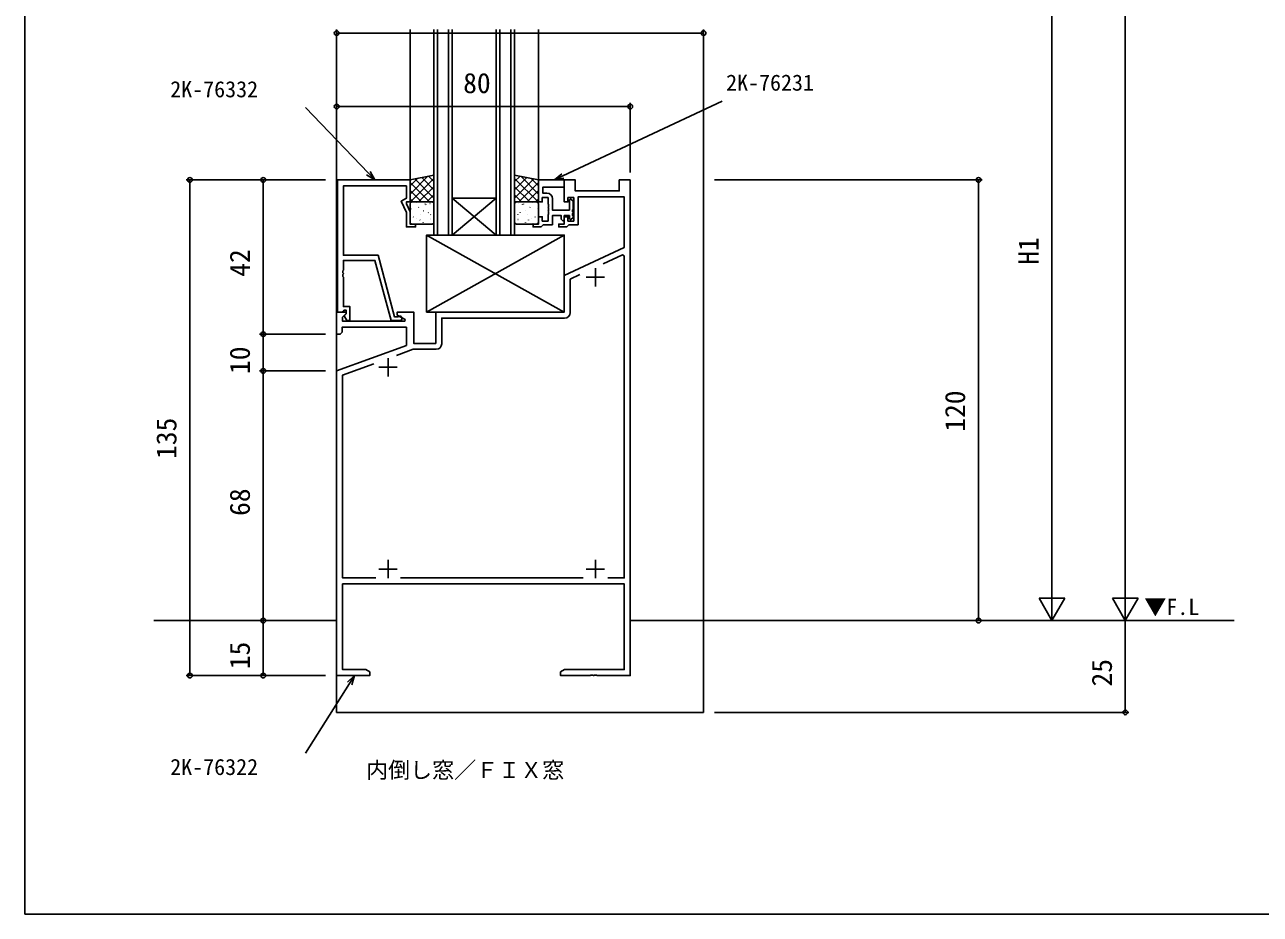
# Model space of a CAD drawing. Units: millimetres, scale not verified. Extents: x -437 to 438, y -344 to 341.
# Drawn here: x -436.7 to -100, y -343.7 to -101.4 of the extents above; entities that cross this region are included whole.
import ezdxf
from ezdxf.enums import TextEntityAlignment as Align

# ---------------------------------------------------------------- set-up
doc = ezdxf.new("R2010")
doc.units = ezdxf.units.MM
doc.header["$LTSCALE"] = 2
for name, color, linetype in [('0-1_USER1', 3, 'Continuous'), ('0-2_YKK_11', 7, 'Continuous'), ('0-3_YKK_12', 2, 'Continuous'), ('0-4_YKK_13', 4, 'Continuous'), ('0-6_YKK_D', 6, 'Continuous'), ('0-7_YKK_ZWAK', 7, 'Continuous')]:
    doc.layers.add(name, color=color, linetype=linetype)
doc.styles.add('ＭＳ ゴシック', font='')
doc.styles.get('ＭＳ ゴシック').set_extended_font_data('MS Gothic')

msp = doc.modelspace()

# ---------------------------------------------------------------- linework, layer by layer
at = {"layer": '0-2_YKK_11'}
for p, q in [((-281.2, -167.702), (-281.2, -172.702)), ((-283.7, -170.202), (-278.7, -170.202)), ((-340.2, -194.702), (-335.2, -194.702)), ((-337.7, -192.202), (-337.7, -197.202)), ((-337.7, -247.202), (-337.7, -252.202)), ((-281.2, -247.202), (-281.2, -252.202)), ((-340.2, -249.702), (-335.2, -249.702)), ((-334.337, -252.072), (-284.563, -252.072)), ((-283.7, -249.702), (-278.7, -249.702))]:
    msp.add_line(p, q, dxfattribs=at)
for points in [[(-271.7, -143.702), (-271.7, -278.702), (-280.742, -278.702), (-280.925, -278.582), (-281.475, -278.582), (-281.658, -278.702), (-281.742, -278.702), (-281.925, -278.582), (-282.475, -278.582), (-282.658, -278.702), (-290.7, -278.702), (-290.7, -277.702), (-289.609, -277.072), (-273.33, -277.072), (-273.33, -253.702), (-350.07, -253.702), (-350.07, -277.072), (-343.791, -277.072), (-342.7, -277.702), (-342.7, -278.702), (-351.7, -278.702), (-351.7, -195.702), (-332.7, -188.786), (-332.7, -183.832), (-350.2, -183.832), (-350.2, -185.202), (-350.7, -185.702), (-351.7, -185.702), (-351.7, -179.702), (-349.224, -179.702), (-349.064, -180.09), (-350.07, -181.096), (-350.07, -182.202), (-333.156, -182.202), (-333.035, -181.752), (-335.2, -180.502), (-335.2, -179.702), (-330.7, -179.702), (-330.7, -188.202), (-324.7, -188.202)], [(-351.5, -179.702), (-351.5, -143.702), (-331.7, -143.702), (-331.7, -149.702), (-332.7, -149.702), (-332.7, -150.202), (-331.7, -152.346), (-331.7, -155.702), (-330.2, -155.702), (-330.2, -156.502), (-332.7, -156.502), (-332.7, -152.568), (-334.12, -149.522), (-332.7, -148.702), (-332.7, -145.332), (-349.87, -145.332), (-349.87, -164.202), (-340.402, -164.202), (-335.9, -181.002), (-335.066, -181.002), (-334.877, -180.935)], [(-324.7, -188.202), (-324.7, -179.702), (-289.7, -179.702), (-289.7, -169.702), (-273.33, -162.068), (-273.33, -148.332), (-285.9, -148.332), (-285.9, -155.902), (-288.4, -155.902), (-288.7, -156.202), (-289, -156.502), (-291.2, -156.502), (-291.2, -155.702), (-289.7, -155.702), (-289.7, -153.702), (-288.7, -153.702), (-288.7, -154.902), (-287.1, -154.902), (-287.1, -148.502), (-288.7, -148.502), (-288.7, -149.702), (-289.7, -149.702), (-289.7, -143.702), (-286.7, -143.702), (-286.7, -146.702), (-274.7, -146.702), (-274.7, -143.702), (-271.7, -143.702)], [(-289.698, -143.702), (-296.698, -143.702), (-296.698, -149.702), (-295.698, -149.702), (-295.698, -148.502), (-294.098, -148.502), (-294.098, -150.243), (-293.978, -150.427), (-293.978, -150.977), (-294.098, -151.16), (-294.098, -151.243), (-293.978, -151.427), (-293.978, -151.977), (-294.098, -152.16), (-294.098, -152.243), (-293.978, -152.427), (-293.978, -152.977), (-294.098, -153.16), (-294.098, -154.902), (-295.698, -154.902), (-295.698, -153.702), (-296.698, -153.702), (-296.698, -155.702), (-298.198, -155.702), (-298.198, -156.502), (-295.998, -156.502), (-295.698, -156.202), (-295.398, -155.902), (-292.898, -155.902), (-292.898, -153.402), (-290.498, -153.402), (-290.498, -154.402), (-289.998, -154.902), (-289.698, -154.602), (-289.698, -153.402), (-288.298, -153.402), (-288.298, -154.302), (-287.998, -154.602), (-287.298, -153.902), (-287.298, -153.56)], [(-294.398, -147.302), (-295.498, -147.302), (-295.498, -145.632), (-289.698, -145.632), (-289.698, -143.702)], [(-287.298, -153.56), (-287.418, -153.377), (-287.418, -152.827), (-287.298, -152.643), (-287.298, -152.56), (-287.418, -152.377), (-287.418, -151.827), (-287.298, -151.643), (-287.298, -149.502), (-287.998, -148.802), (-288.298, -149.102), (-288.298, -151.902), (-292.898, -151.902), (-292.898, -148.802)], [(-277.837, -252.072), (-273.33, -252.072), (-273.33, -164.377), (-273.793, -164.082), (-279.046, -166.532)], [(-334.5, -182.002), (-336.874, -182.002), (-341.269, -165.602), (-349.87, -165.602), (-349.87, -168.243), (-349.99, -168.427), (-349.99, -168.977), (-349.87, -169.16), (-349.87, -169.243), (-349.99, -169.427), (-349.99, -169.977), (-349.87, -170.16), (-349.87, -178.202), (-348.1, -178.202), (-348.1, -182.002), (-348.923, -182.002), (-349.674, -180.702), (-349.1, -180.128), (-349.1, -179.202), (-349.67, -179.202), (-349.87, -179.402), (-350.17, -179.702), (-351.5, -179.702)], [(-285.395, -169.493), (-288.07, -170.74), (-288.07, -179.832)], [(-289.57, -181.332), (-323.07, -181.332), (-323.07, -188.332)], [(-324.57, -189.832), (-330.807, -189.832), (-335.38, -191.496)], [(-341.538, -193.738), (-350.07, -196.843), (-350.07, -252.072), (-341.063, -252.072)]]:
    msp.add_lwpolyline(points, dxfattribs=at)
for centre, radius, start, end in [((-294.398, -148.802), 1.5, 0.00001, 89.99999), ((-334.5, -181.402), 0.6, 270.00003, 128.94244), ((-289.57, -179.832), 1.5, 270.00001, 359.99999), ((-324.57, -188.332), 1.5, 270.00001, 359.99999)]:
    msp.add_arc(centre, radius, start, end, dxfattribs=at)
at = {"layer": '0-3_YKK_12'}
for p, q in [((-331.7, -102.702), (-331.7, -143.702)), ((-324.2, -102.702), (-324.2, -158.702)), ((-321.2, -158.702), (-321.2, -102.702)), ((-307.2, -102.702), (-307.2, -158.702)), ((-304.2, -158.702), (-304.2, -102.702)), ((-296.7, -102.702), (-296.7, -143.702)), ((-308.2, -148.702), (-320.2, -148.702)), ((-308.2, -158.702), (-320.2, -148.702)), ((-320.2, -158.702), (-308.2, -148.702)), ((-308.2, -158.702), (-320.2, -158.702)), ((-401.492, -263.702), (-351.698, -263.702)), ((-271.698, -263.702), (-107.142, -263.702)), ((-251.7, -288.702), (-351.7, -288.702))]:
    msp.add_line(p, q, dxfattribs=at)
for points in [[(-351.7, -102.702), (-351.7, -263.702), (-351.7, -288.702)], [(-320.2, -102.702), (-320.2, -158.702), (-325.2, -158.702), (-325.2, -102.702)], [(-303.2, -102.702), (-303.2, -158.702), (-308.2, -158.702), (-308.2, -102.702)], [(-251.7, -102.702), (-251.7, -263.702), (-251.7, -288.702)]]:
    msp.add_lwpolyline(points, dxfattribs=at)
at = {"layer": '0-4_YKK_13'}
for p, q in [((-326.847, -142.702), (-331.7, -147.555)), ((-329.675, -143.284), (-331.7, -145.31)), ((-331.7, -144.367), (-326.366, -149.702)), ((-325.2, -143.3), (-331.602, -149.702)), ((-330.39, -143.432), (-325.2, -148.622)), ((-328.529, -143.048), (-325.2, -146.377)), ((-326.667, -142.665), (-325.2, -144.132)), ((-301.733, -142.665), (-303.2, -144.132)), ((-299.871, -143.048), (-303.2, -146.377)), ((-303.2, -143.3), (-296.798, -149.702)), ((-298.01, -143.432), (-303.2, -148.622)), ((-296.7, -144.367), (-302.034, -149.702)), ((-301.553, -142.702), (-296.7, -147.555)), ((-298.725, -143.284), (-296.7, -145.31)), ((-331.7, -146.612), (-328.611, -149.702)), ((-325.2, -145.545), (-329.357, -149.702)), ((-325.2, -147.79), (-327.112, -149.702)), ((-303.2, -145.545), (-299.043, -149.702)), ((-303.2, -147.79), (-301.288, -149.702)), ((-296.7, -146.612), (-299.789, -149.702)), ((-331.7, -148.857), (-330.856, -149.702)), ((-331.7, -150.202), (-331.7, -155.202)), ((-325.7, -149.702), (-331.2, -149.702)), ((-330.021, -149.919), (-330.028, -149.911)), ((-329.347, -151.168), (-329.391, -151.144)), ((-327.572, -150.307), (-327.618, -150.219)), ((-327.323, -150.434), (-327.366, -150.41)), ((-326.26, -150.103), (-326.267, -150.096)), ((-325.246, -150.002), (-325.29, -149.978)), ((-325.2, -155.202), (-325.2, -150.202)), ((-303.2, -155.202), (-303.2, -150.202)), ((-303.154, -150.002), (-303.11, -149.978)), ((-302.7, -149.702), (-297.2, -149.702)), ((-302.14, -150.103), (-302.133, -150.096)), ((-301.077, -150.434), (-301.034, -150.41)), ((-300.828, -150.307), (-300.782, -150.219)), ((-299.053, -151.168), (-299.009, -151.144)), ((-298.379, -149.919), (-298.372, -149.911)), ((-296.7, -148.857), (-297.544, -149.702)), ((-296.7, -150.202), (-296.7, -155.202)), ((-331.424, -151.6), (-331.468, -151.576)), ((-330.781, -153.792), (-330.825, -153.768)), ((-329.865, -154.106), (-329.872, -154.099)), ((-328.954, -154.683), (-329.001, -154.594)), ((-328.756, -153.058), (-328.8, -153.034)), ((-328.079, -152.086), (-328.086, -152.079)), ((-326.68, -152.626), (-326.723, -152.602)), ((-326.088, -154.515), (-326.132, -154.491)), ((-326.065, -153.158), (-326.112, -153.07)), ((-326.104, -154.291), (-326.111, -154.283)), ((-302.335, -153.158), (-302.288, -153.07)), ((-302.312, -154.515), (-302.268, -154.491)), ((-302.296, -154.291), (-302.289, -154.283)), ((-301.72, -152.626), (-301.677, -152.602)), ((-300.321, -152.086), (-300.314, -152.079)), ((-299.644, -153.058), (-299.6, -153.034)), ((-299.446, -154.683), (-299.399, -154.594)), ((-298.535, -154.106), (-298.528, -154.099)), ((-297.619, -153.792), (-297.575, -153.768)), ((-296.976, -151.6), (-296.932, -151.576)), ((-331.2, -155.702), (-325.7, -155.702)), ((-330.19, -155.682), (-330.233, -155.658)), ((-328.113, -155.249), (-328.157, -155.226)), ((-297.2, -155.702), (-302.7, -155.702)), ((-300.287, -155.249), (-300.243, -155.226)), ((-298.21, -155.682), (-298.167, -155.658)), ((-289.7, -158.702), (-327.2, -179.702)), ((-327.2, -158.702), (-289.7, -179.702))]:
    msp.add_line(p, q, dxfattribs=at)
for points in [[(-325.2, -142.362), (-331.7, -143.702), (-331.7, -149.702), (-325.2, -149.702)], [(-303.2, -142.362), (-296.7, -143.702), (-296.7, -149.702), (-303.2, -149.702)], [(-327.2, -179.702), (-289.7, -179.702), (-289.7, -158.702), (-327.2, -158.702)]]:
    msp.add_lwpolyline(points, close=True, dxfattribs=at)
for centre, start, end in [((-331.2, -150.202), 90, 180), ((-325.7, -150.202), 0, 90), ((-302.7, -150.202), 90, 180), ((-297.2, -150.202), 0, 90), ((-331.2, -155.202), 180, 270), ((-325.7, -155.202), 270, 0), ((-302.7, -155.202), 180, 270), ((-297.2, -155.202), 270, 0)]:
    msp.add_arc(centre, 0.5, start, end, dxfattribs=at)
at = {"layer": '0-6_YKK_D'}
for p, q in [((-136.8, -256.702), (-136.8, 199.298)), ((-156.8, -65.702), (-156.8, -256.702)), ((-351.7, -140.702), (-351.7, -102.702)), ((-351.7, -103.702), (-251.7, -103.702)), ((-251.7, -140.702), (-251.7, -102.702)), ((-271.697, -123.702), (-351.697, -123.702)), ((-271.697, -141.702), (-271.697, -122.702)), ((-354.7, -143.702), (-392.7, -143.702)), ((-391.7, -278.702), (-391.7, -143.702)), ((-354.7, -143.702), (-372.7, -143.702)), ((-371.7, -143.702), (-371.7, -185.702)), ((-248.7, -143.702), (-175.8, -143.702)), ((-176.8, -263.702), (-176.8, -143.702)), ((-354.7, -185.702), (-372.7, -185.702)), ((-354.7, -185.702), (-372.7, -185.702)), ((-371.7, -185.702), (-371.7, -195.702)), ((-354.7, -195.702), (-372.7, -195.702)), ((-354.7, -195.702), (-372.7, -195.702)), ((-371.7, -195.702), (-371.7, -263.702)), ((-156.8, -263.702), (-156.8, -251.577)), ((-136.8, -263.702), (-136.8, -251.577)), ((-156.8, -263.702), (-160.3, -257.639)), ((-153.3, -257.639), (-160.3, -257.639)), ((-156.8, -263.702), (-153.3, -257.639)), ((-136.8, -263.702), (-140.3, -257.639)), ((-133.3, -257.639), (-140.3, -257.639)), ((-136.8, -263.702), (-133.3, -257.639)), ((-354.7, -263.702), (-372.7, -263.702)), ((-354.7, -263.702), (-372.7, -263.702)), ((-371.7, -263.702), (-371.7, -278.702)), ((-248.7, -263.702), (-155.8, -263.702)), ((-248.7, -263.702), (-135.8, -263.702)), ((-136.8, -263.702), (-136.8, -288.702)), ((-354.7, -278.702), (-392.7, -278.702)), ((-354.7, -278.702), (-372.7, -278.702)), ((-248.7, -288.702), (-135.8, -288.702))]:
    msp.add_line(p, q, dxfattribs=at)
for points in [[(-341.285, -143.702), (-343.053, -141.864), (-360.23, -124.009)], [(-292.366, -143.702), (-290.058, -142.617), (-246.639, -122.204)], [(-342.56, -141.39), (-341.285, -143.702), (-343.545, -142.338)], [(-289.767, -143.235), (-292.366, -143.702), (-290.349, -141.998)], [(-346.817, -278.702), (-348.185, -280.854), (-360.23, -299.806)], [(-348.761, -280.487), (-346.817, -278.702), (-347.608, -281.22)]]:
    msp.add_lwpolyline(points, dxfattribs=at)
for centre in [(-351.7, -103.702), (-251.7, -103.702), (-351.697, -123.702), (-271.697, -123.702), (-391.7, -143.702), (-371.7, -143.702), (-176.8, -143.702), (-371.7, -185.702), (-371.7, -185.702), (-371.7, -195.702), (-371.7, -195.702), (-371.7, -263.702), (-371.7, -263.702), (-176.8, -263.702), (-391.7, -278.702), (-371.7, -278.702), (-136.8, -288.702)]:
    msp.add_circle(centre, 0.637, dxfattribs=at)
at = {"layer": '0-7_YKK_ZWAK'}
msp.add_line((-436.7, 306.3), (-436.7, -343.7), dxfattribs=at)
msp.add_lwpolyline([(-436.7, -343.7), (438.3, -343.7), (438.3, 306.3)], dxfattribs=at)

# ---------------------------------------------------------------- texts
at = {"layer": '0-1_USER1', "style": 'ＭＳ ゴシック'}
for s, p in [('▼F.L', (-131.627, -263.497)), ('内倒し窓／ＦＩＸ窓', (-343.689, -307.916))]:
    msp.add_text(s, height=4.399, dxfattribs=at).set_placement(p, align=Align.BOTTOM_LEFT)
at = {"layer": '0-6_YKK_D', "style": 'ＭＳ ゴシック'}
for s, height, p in [('2K-76332', 4.399, (-397.048, -122.509)), ('80', 5.499, (-317.216, -121.702)), ('2K-76231', 4.399, (-245.582, -120.704)), ('2K-76322', 4.399, (-397.048, -307.092))]:
    msp.add_text(s, height=height, dxfattribs=at).set_placement(p, align=Align.BOTTOM_LEFT)
for s, p in [('H1', (-158.8, -166.784)), ('42', (-373.7, -170.071)), ('10', (-373.7, -196.54)), ('120', (-178.8, -212.267)), ('135', (-393.7, -219.682)), ('68', (-373.7, -235.199)), ('15', (-373.7, -276.954)), ('25', (-138.8, -281.656))]:
    msp.add_text(s, height=5.499, rotation=90, dxfattribs=at).set_placement(p, align=Align.BOTTOM_LEFT)

doc.saveas('drawing.dxf')
